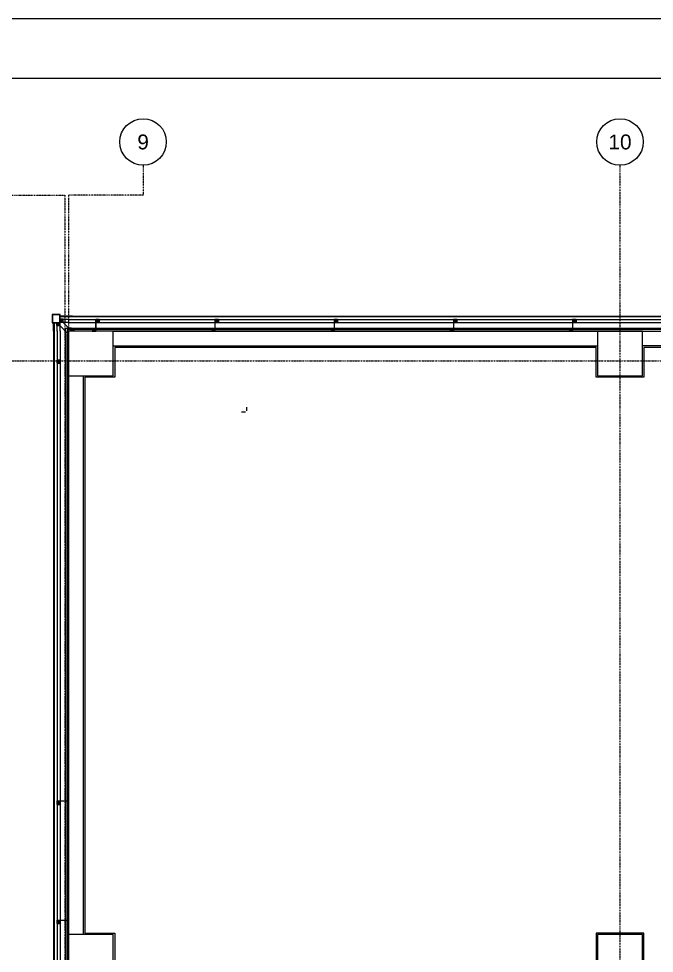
# Model space of a CAD drawing. Extents: x -2749 to 11890, y 0 to 8245.
# Drawn here: x 7628 to 8481, y 2951 to 4205 of the extents above; entities that cross this region are included whole.
import ezdxf
from ezdxf.enums import TextEntityAlignment as Align

# ---------------------------------------------------------------- set-up
doc = ezdxf.new("R2010")
doc.units = 0
doc.header["$MEASUREMENT"] = 0
doc.linetypes.add('DASHDOT', pattern=[1, 0.5, -0.25, 0, -0.25])
doc.layers.get('0').update_dxf_attribs({"color": 9, "lineweight": 9})
for name, color, linetype, lineweight in [('00', 9, 'Continuous', 9), ('01', 9, 'Continuous', 9), ('06D', 9, 'Continuous', 9), ('10', 9, 'Continuous', 9), ('14', 9, 'Continuous', 9), ('24', 9, 'DASHDOT', 9), ('33', 9, 'BATTING', 9), ('40A', 9, 'Continuous', 9), ('AHU Cihaz', 251, 'Continuous', 9)]:
    doc.layers.add(name, color=color, linetype=linetype, lineweight=lineweight)
doc.styles.add('$1$Arial', font='arial.ttf', dxfattribs={"height": 2.5})
doc.linetypes.add('BATTING', pattern='A,0.0001,-0.1,[134,ltypeshp.shx,S=0.1,R=0,X=-0.1,Y=0],-0.2,[134,ltypeshp.shx,S=0.1,R=180,X=0.1,Y=0],-0.1', length=0.4001)

# ---------------------------------------------------------------- blocks, each defined once
blk = doc.blocks.new('p-s-profil')
at = {"layer": '10'}
blk.add_lwpolyline([(9, 15.3), (4.6, 15.3), (4.6, 0.4), (0, 0.4), (0, 0), (5, 0), (5, 14.9), (9, 14.9), (9, 15.3)], dxfattribs=at)
blk.add_lwpolyline([(9, 15.3), (4.6, 15.3), (4.6, 0.4), (0, 0.4), (0, 0), (5, 0), (5, 14.9), (9, 14.9), (9, 15.3)], dxfattribs=at)
blk = doc.blocks.new('p-kutu_profil_40x40')
h = blk.add_hatch(color=256)
h.dxf.hatch_style = 1
h.paths.add_polyline_path([(0, 0), (4, 0), (4, 4), (0, 4)])
h = blk.add_hatch(color=255)
h.dxf.hatch_style = 1
h.paths.add_polyline_path([(0, 0), (4, 0), (4, 4), (0, 4)])
blk.add_lwpolyline([(0, 0), (4, 0), (4, 4), (0, 4)], close=True)
at = {"layer": '10'}
for points in [[(0, 4), (4, 4), (4, 0), (0, 0)], [(0, 4), (4, 4), (4, 0), (0, 0)], [(0, 0), (4, 0), (4, 4), (0, 4)], [(0.3, 3.7), (3.7, 3.7), (3.7, 0.3), (0.3, 0.3)], [(0.3, 3.7), (3.7, 3.7), (3.7, 0.3), (0.3, 0.3)]]:
    blk.add_lwpolyline(points, close=True, dxfattribs=at)
blk = doc.blocks.new('$0$0_aks')
at = {"linetype": 'Continuous'}
blk.add_circle((0, 0), 3.12, dxfattribs=at)
at = {"style": '$1$Arial'}
blk.add_attdef('AKS', text='', height=2.5, dxfattribs=at).set_placement((0, 0), align=Align.MIDDLE_CENTER)
blk = doc.blocks.new('prf-10x10')
h = blk.add_hatch(color=255)
h.dxf.hatch_style = 1
h.paths.add_polyline_path([(-5, -5), (5, -5), (5, 5), (-5, 5)])
at = {"layer": '10'}
blk.add_lwpolyline([(-5, -5), (5, -5), (5, 5), (-5, 5)], close=True, dxfattribs=at)
blk = doc.blocks.new('p-kose-trapez')
at = {"layer": '06D'}
for points in [[(-22, -6.5), (-14.3, -6.5)], [(-22, -10.5), (-14.3, -10.5)], [(-17.8, -22), (-17.8, -17.8), (-22, -17.8)], [(-10.5, -22), (-10.5, -14.3)], [(-6.5, -22), (-6.5, -14.3)]]:
    blk.add_lwpolyline(points, dxfattribs=at)
at = {"layer": '10'}
for points in [[(-29.8, -21.5), (-25.9, -21.5), (-14.8, -10.4), (-14.8, -6), (-10.8, -6), (-10.8, 0.2), (0.2, 0.2), (0.2, -10.8), (-6, -10.8), (-6, -14.6), (-10.4, -14.6), (-21.5, -25.9), (-21.5, -29.8)], [(-23, -1.8), (-10.8, -1.8)], [(-23, -2.5), (-10.8, -2.5)], [(-10.3, -6.5), (-10.3, -6.5), (-10.3, -0.3), (-0.3, -0.3), (-0.3, -10.3), (-6.5, -10.3), (-6.5, -10.3)], [(-2.5, -22), (-2.5, -10.8)], [(-1.8, -22), (-1.8, -10.8)]]:
    blk.add_lwpolyline(points, dxfattribs=at)
at = {"layer": '10', "xscale": 0.4, "yscale": 0.4, "rotation": 90}
for p in [(-12.3, -8.5), (-8.3, -12.3)]:
    blk.add_blockref('prf-10x10', p, dxfattribs=at)

msp = doc.modelspace()

# ---------------------------------------------------------------- linework, layer by layer
at = {"layer": '00'}
for points in [[(8405.1, 3785.9), (8405.1, 3785.9), (7755.1, 3785.9)], [(7755.1, 3765.9), (7755.1, 3785.9)], [(8405.1, 3785.9), (8405.1, 3765.9)], [(7755.1, 3765.9), (7755.1, 3765.9), (8405.1, 3765.9), (8405.1, 3765.9)], [(7695.1, 3725.9), (7695.1, 3725.9), (7695.1, 2975.9)], [(7695.1, 3725.9), (7715.1, 3725.9)], [(7715.1, 2975.9), (7715.1, 2975.9), (7715.1, 3725.9), (7715.1, 3725.9)], [(7715.1, 2975.9), (7695.1, 2975.9)]]:
    msp.add_lwpolyline(points, dxfattribs=at)
msp.add_lwpolyline([(8830.1, 3505.9), (8830.1, 3765.9), (8465.1, 3765.9), (8465.1, 3785.9), (9095.1, 3785.9), (9095.1, 3765.9), (9085.1, 3765.9), (9085.1, 3765.9), (9085.1, 3765.9), (9085.1, 3765.9), (8845.1, 3765.9), (8845.1, 3505.9)], close=True, dxfattribs=at)
at = {"layer": '01'}
for points in [[(7695.1, 3725.9), (7755.1, 3725.9), (7755.1, 3785.9), (7695.1, 3785.9)], [(8405.1, 3725.9), (8465.1, 3725.9), (8465.1, 3785.9), (8405.1, 3785.9)], [(7695.1, 2915.9), (7755.1, 2915.9), (7755.1, 2975.9), (7695.1, 2975.9)], [(8405.1, 2915.9), (8465.1, 2915.9), (8465.1, 2975.9), (8405.1, 2975.9)]]:
    msp.add_lwpolyline(points, close=True, dxfattribs=at)
at = {"layer": '06D'}
for points in [[(7695.2, 3801.2), (7687.7, 3801.2)], [(7695.2, 3801.2), (9155.1, 3801.2)], [(7679.8, 3785.7), (7679.8, 3793.2)], [(7683.8, 3785.7), (7683.8, 3793.2)], [(7695.2, 3797.2), (7687.8, 3797.2)], [(7691.1, 3785.7), (7691.1, 3789.9), (7695.2, 3789.9)], [(7695.2, 3797.2), (9155.1, 3797.2)], [(7699.2, 3789.9), (7699.2, 3789.9), (7695.2, 3789.9)], [(7699.6, 3789.9), (9155.1, 3789.9)], [(7679.8, 3786.2), (7679.8, 2318.9)], [(7683.8, 3786.2), (7683.8, 2318.9)], [(7691.1, 3782.2), (7691.1, 3782.2), (7691.1, 3786.2)], [(7691.1, 3781.8), (7691.1, 2309.5)], [(7755.1, 3785.9), (9155.5, 3785.9)], [(7695.1, 3725.9), (7695.1, 2316)]]:
    msp.add_lwpolyline(points, dxfattribs=at)
at = {"layer": '10'}
for points in [[(7684.2, 3805.9), (9150.1, 3805.9)], [(7700.2, 3805.9), (7684.2, 3805.9)], [(7684.2, 3805.2), (9150.1, 3805.2)], [(7700.2, 3805.2), (7695.1, 3805.2)], [(7675.1, 3796.7), (7675.1, 2319.5)], [(7675.8, 3796.7), (7675.8, 2319.5)]]:
    msp.add_lwpolyline(points, dxfattribs=at)
at = {"layer": '14'}
msp.add_lwpolyline([(8670.4, 2708.9), (8553.1, 2708.9), (8553.1, 2922.9), (8718.1, 2922.9), (8718.1, 3507.9), (8828.1, 3507.9), (8828.1, 3763.9), (8467.1, 3763.9), (8467.1, 3723.9), (8403.1, 3723.9), (8403.1, 3763.9), (7757.1, 3763.9), (7757.1, 3723.9), (7717.1, 3723.9), (7717.1, 2977.9), (7757.1, 2977.9), (7757.1, 2913.9), (7717.1, 2913.9), (7717.1, 2578.9)], dxfattribs=at)
msp.add_lwpolyline([(8403.1, 2913.9), (8467.1, 2913.9), (8467.1, 2977.9), (8403.1, 2977.9)], close=True, dxfattribs=at)
at = {"layer": '24', "ltscale": 2}
for points in [[(7590.1, 4008.4), (7590.1, 3968.4), (7690.1, 3968.4), (7690.1, 200.8)], [(7795.1, 4008.4), (7795.1, 3968.4), (7695.1, 3968.4), (7695.1, 200.8)], [(8435.1, 4008.4), (8435.1, 4008.4), (8435.1, 160.8)], [(7012.5, 3745.9), (10535.1, 3745.9)]]:
    msp.add_lwpolyline(points, dxfattribs=at)
at = {"layer": '33', "ltscale": 0.2, "flags": 128}
msp.add_lwpolyline([(9155.1, 3787.9), (7693.1, 3787.9), (7693.1, 2309.5)], dxfattribs=at)
at = {"layer": '40A'}
for points in [[(11890, 4205), (5945, 4205), (5945, 0), (11890, 0)], [(11350.1, 80), (6025, 80), (6025, 4125), (11350.1, 4125)]]:
    msp.add_lwpolyline(points, close=True, dxfattribs=at)
at = {"layer": 'AHU Cihaz'}
for p, q in [((7932.4, 3676.8), (7927.4, 3676.8)), ((7934.5, 3678.9), (7934.5, 3683.9))]:
    msp.add_line(p, q, dxfattribs=at)

# ---------------------------------------------------------------- block references
at = {"xscale": -1}
msp.add_blockref('p-kose-trapez', (7673.2, 3807.7), dxfattribs=at)
for p in [(7726.9, 3785.9), (7886.9, 3785.9), (8046.9, 3785.9), (8206.9, 3785.9), (8366.9, 3785.9)]:
    msp.add_blockref('p-s-profil', p)
at = {"extrusion": (0, 0, -1), "zscale": -1}
for p in [(-7736.2, 3797.2), (-7896.2, 3797.2), (-8056.2, 3797.2), (-8216.2, 3797.2), (-8376.2, 3797.2)]:
    msp.add_blockref('p-kutu_profil_40x40', p, dxfattribs=at)
at = {"color": 6, "ltscale": 10}
msp.add_blockref('p-s-profil', (8206.9, 3785.9), dxfattribs=at)
at = {"color": 6, "ltscale": 10, "extrusion": (0, 0, -1), "zscale": -1}
msp.add_blockref('p-kutu_profil_40x40', (-8216.2, 3797.2), dxfattribs=at)
at = {"rotation": 90}
for p in [(7683.8, 3742.7), (7683.8, 3150.7), (7683.8, 2990.7)]:
    msp.add_blockref('p-kutu_profil_40x40', p, dxfattribs=at)
at = {"xscale": -1, "rotation": 90}
for p in [(7695.1, 3160), (7695.1, 3000)]:
    msp.add_blockref('p-s-profil', p, dxfattribs=at)
at = {"layer": '24'}
ref = msp.add_blockref('$0$0_aks', (7795.1, 4039.6), dxfattribs=dict(at, xscale=10, yscale=10, zscale=10))
ref.add_attrib('AKS', '9', dxfattribs={"layer": '0', "height": 20, "style": '$1$Arial'}).set_placement((7795.1, 4039.6), align=Align.MIDDLE_CENTER)
ref = msp.add_blockref('$0$0_aks', (8435.1, 4039.6), dxfattribs=dict(at, xscale=10, yscale=10, zscale=10))
ref.add_attrib('AKS', '10', dxfattribs={"layer": '0', "height": 20, "style": '$1$Arial'}).set_placement((8435.1, 4039.6), align=Align.MIDDLE_CENTER)

doc.saveas('drawing.dxf')
